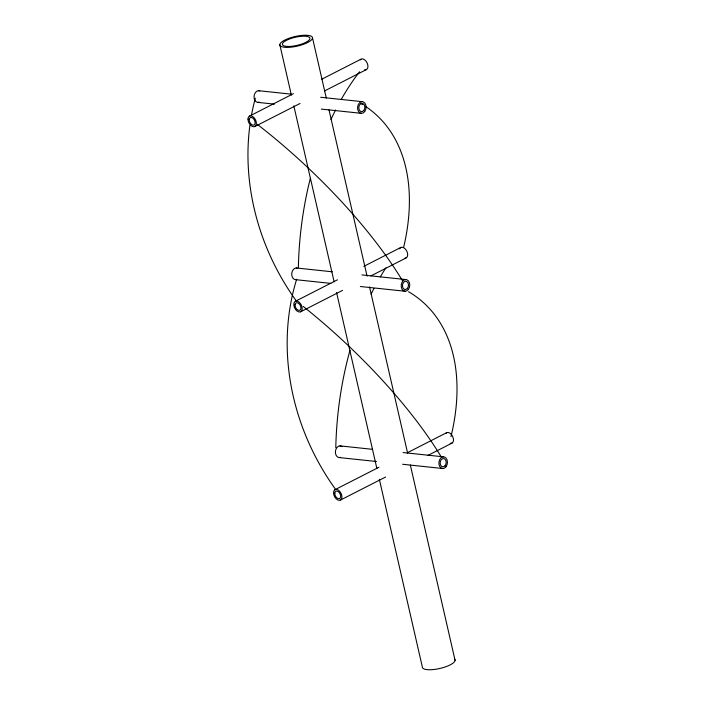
<?xml version="1.0" encoding="UTF-8"?>
<svg xmlns="http://www.w3.org/2000/svg" width="705" height="705" viewBox="0 0 705 705"><rect width="100%" height="100%" fill="white"/><g stroke="black" fill="none" stroke-linecap="round" stroke-linejoin="round"><path stroke-width="1.06" d="M249.358 116.175L293.403 93.686M321.78 79.198L360.934 59.211M255.007 126.459L300.03 103.476M324.494 90.98L366.582 69.495M295.439 301.264L337.439 279.823M363.815 266.358L400.933 247.402M300.559 311.821A5.869 3.648 63 0 0 299.607 302.612A5.869 3.648 63 0 0 293.826 305.195A5.869 3.648 63 0 0 300.559 311.821L342.56 290.381M370.892 275.919L406.054 257.968M334.919 489.728L378.955 467.248M407.34 452.76L446.485 432.773M340.559 500.012L385.582 477.029M427.671 455.545L452.134 443.057M258.559 90.698L291.244 94.153M320.66 97.264L362.062 101.643M258.083 102.41L274.43 104.137M321.277 109.09L361.586 113.355M296.25 267.97L332.372 271.795M361.929 274.915L405.719 279.55M330.812 283.384L295.783 279.682A5.869 4.256 -84 0 1 291.808 273.143A5.869 4.256 -84 0 1 297.351 268.156M360.361 286.512L405.243 291.253M339.907 445.877L372.592 449.332M403.093 452.557L443.41 456.822M339.431 457.589L376.479 461.502M402.625 464.269L442.934 468.534M312.526 37.964A16.744 4.926 -12.9 0 1 287.86 47.394A16.744 4.926 -12.9 0 1 288.125 38.608A16.744 4.926 -12.9 0 1 312.526 37.964L326.292 98.057M328.997 109.857L367.085 276.175M369.543 286.909L407.64 453.227M410.336 465.027L455.069 660.321M279.814 44.679L291.368 95.113M293.818 105.847L334.126 281.824M336.585 292.549L376.884 468.525M379.343 479.259L422.357 667.036A16.744 4.926 -12.9 0 0 440.687 668.269A16.744 4.926 -12.9 0 0 454.549 659.122M296.391 301.061A227.697 198.255 57.2 0 1 249.896 125.331M251.526 114.994A227.697 198.255 57.2 0 1 255.316 98.259M259.202 102.19A5.869 4.256 -84 0 1 254.047 96.629A5.869 4.256 -84 0 1 259.66 90.874M303.22 306.428A227.697 72.782 42.8 0 1 441.559 457.413M335.598 489.393A227.697 198.255 57.2 0 1 296.655 279.25M335.791 447.675A227.697 128.504 -84.4 0 1 350.006 350.27M371.13 294.091A227.697 128.504 -84.4 0 1 373.958 288.468M380.303 276.924A227.697 128.504 -84.4 0 1 385.882 267.829M399.612 248.856A5.869 3.648 63 0 1 406.468 250.522A5.869 3.648 63 0 1 405.111 258.171M408.556 291.72A227.697 142.533 -49.3 0 1 450.953 436.756M298.374 267.301A227.697 128.504 -84.4 0 1 310.35 178.303M330.962 119.48A227.697 128.504 -84.4 0 1 335.589 109.954M341.264 99.379A227.697 128.504 -84.4 0 1 359.541 71.804M365.551 106.437A227.697 142.533 -49.3 0 1 403.595 247.525M360.934 103.556A227.697 142.533 -49.3 0 1 362.802 104.675M257.299 124.336A227.697 72.782 42.8 0 1 402.467 280.696M445.78 433.443A5.869 3.648 63 0 1 452.777 436.686A5.869 3.648 63 0 1 450.195 443.322M360.22 59.881A5.869 3.648 63 0 1 367.217 63.133A5.869 3.648 63 0 1 364.644 69.769M340.55 457.369A5.869 4.256 -84 0 1 335.465 451.041A5.869 4.256 -84 0 1 342.013 446.626M287.314 46.433A14.135 4.159 -12.9 0 0 309.777 39.216A14.135 4.159 -12.9 0 0 291.421 38.317A14.135 4.159 -12.9 0 0 287.314 46.433M408.336 289.491A5.869 4.256 -84 0 0 406.811 279.726A5.869 4.256 -84 0 0 401.286 286.988A5.869 4.256 -84 0 0 408.336 289.491M407.393 288.398A4.133 2.996 -84 0 0 406.529 281.454A4.133 2.996 -84 0 0 402.511 286.362A4.133 2.996 -84 0 0 407.393 288.398M333.536 492.592A5.869 3.648 63 0 0 339.66 500.338A5.869 3.648 63 0 0 340.021 491.693A5.869 3.648 63 0 0 333.536 492.592M334.787 493.13A4.133 2.573 63 0 0 338.982 498.726A4.133 2.573 63 0 0 339.44 492.769A4.133 2.573 63 0 0 334.787 493.13M247.984 119.03A5.869 3.648 63 0 0 254.1 126.777A5.869 3.648 63 0 0 254.47 118.14A5.869 3.648 63 0 0 247.984 119.03M249.235 119.568A4.133 2.573 63 0 0 253.43 125.173A4.133 2.573 63 0 0 253.888 119.207A4.133 2.573 63 0 0 249.235 119.568M364.679 111.584A5.869 4.256 -84 0 0 363.163 101.82A5.869 4.256 -84 0 0 357.638 109.081A5.869 4.256 -84 0 0 364.679 111.584M363.745 110.491A4.133 2.996 -84 0 0 362.881 103.547A4.133 2.996 -84 0 0 358.854 108.455A4.133 2.996 -84 0 0 363.745 110.491M446.027 466.763A5.869 4.256 -84 0 0 444.502 456.999A5.869 4.256 -84 0 0 438.977 464.269A5.869 4.256 -84 0 0 446.027 466.763M445.093 465.67A4.133 2.996 -84 0 0 444.229 458.726A4.133 2.996 -84 0 0 440.202 463.634A4.133 2.996 -84 0 0 445.093 465.67M295.051 304.798A4.133 2.573 63 0 0 299.237 310.403A4.133 2.573 63 0 0 299.704 304.437A4.133 2.573 63 0 0 295.051 304.798"/></g></svg>
